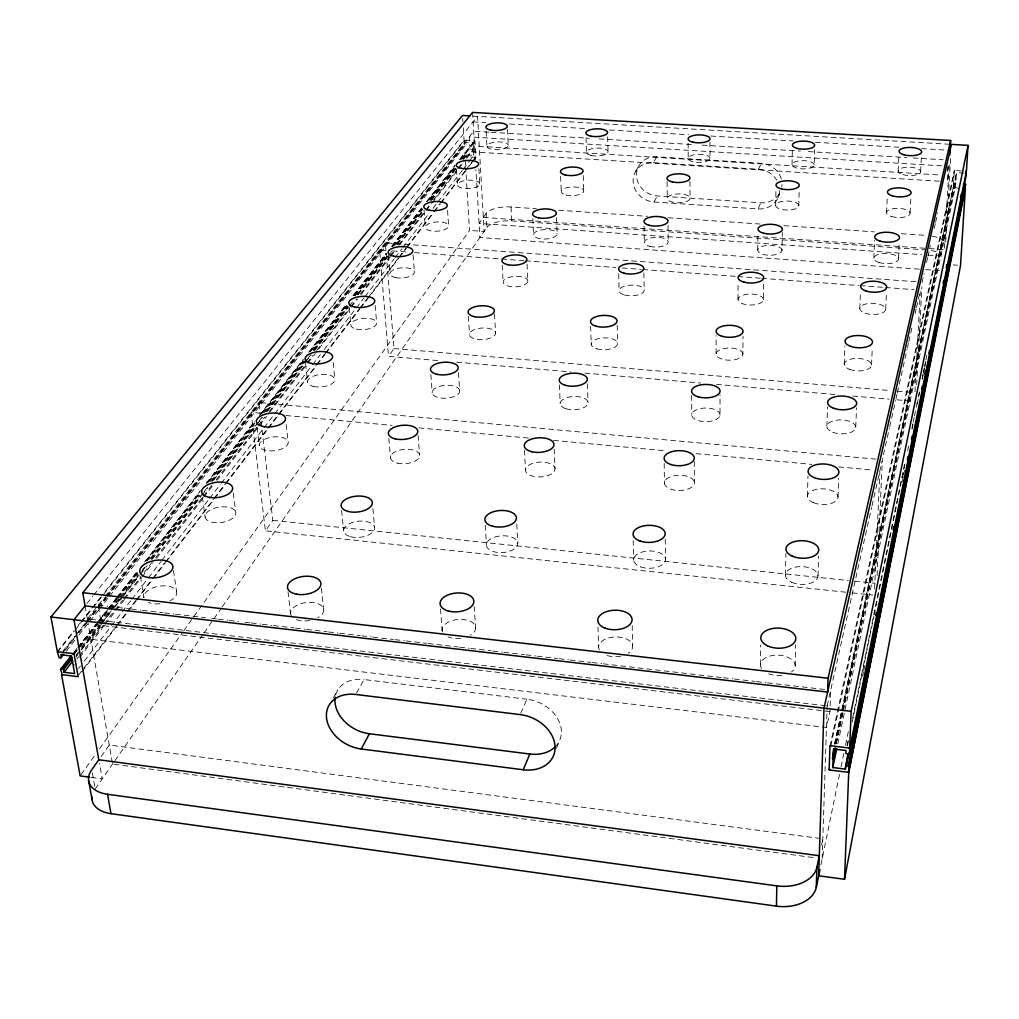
<?xml version="1.0" encoding="UTF-8"?>
<svg xmlns="http://www.w3.org/2000/svg" width="1019" height="1019" viewBox="0 0 1019 1019"><rect width="100%" height="100%" fill="white"/><g stroke="black" fill="none" stroke-linecap="round" stroke-linejoin="round"><path stroke-width="0.75" stroke-dasharray="5 3.75" d="M716.102 353.771L716.115 335.557M720 415.153A14.151 6.802 -0.1 0 0 699.378 408.797A14.151 6.802 -0.1 0 0 698.206 420.567A14.151 6.802 -0.1 0 0 720 415.153L720.051 394.595M737.985 299.268L738.1 282.046M742.876 354.357A13.4 6.089 0.2 0 0 723.235 348.702A13.4 6.089 0.2 0 0 722.344 359.236A13.4 6.089 0.2 0 0 742.876 354.357L743.029 336.13M757.754 250.037L757.932 233.453M763.422 299.764A12.725 5.477 0.3 0 0 744.66 294.695A12.725 5.477 0.3 0 0 744.023 304.171A12.725 5.477 0.3 0 0 763.422 299.764L763.677 280.964M760.429 664.605L760.696 645.002M775.688 205.354L775.93 189.7M781.981 250.457A12.126 4.955 0.4 0 0 764.033 245.885A12.126 4.955 0.4 0 0 763.575 254.47A12.126 4.955 0.4 0 0 781.981 250.457L782.299 232.345M792.043 164.619L792.336 149.513M785.458 574.92L785.891 553.495M798.82 205.711A11.566 4.509 0.5 0 0 781.611 201.571A11.566 4.509 0.5 0 0 781.331 209.379A11.566 4.509 0.5 0 0 798.82 205.711L799.163 190.031M795.189 665.878L795.673 644.734M814.168 164.912A11.069 4.114 0.6 0 0 797.648 161.155A11.069 4.114 0.6 0 0 797.508 168.288A11.069 4.114 0.6 0 0 814.168 164.912L814.55 149.78M807.443 496.177L807.965 475.898M818.002 575.977L818.575 556.056M826.906 426.464L827.492 407.001M822.167 858.75L827.25 702.855M829.963 711.593L101.62 625.513L90.895 639.321L826.447 727.49L829.963 711.593L830.676 690.181M838.038 497.043L838.662 478.306M844.254 364.318L844.878 345.912M859.819 308.591L860.469 291.192M855.756 427.19L856.495 407.715M873.843 258.304L874.595 240.038M871.563 364.929L872.251 348.039M886.568 212.729L887.256 196.922M885.728 309.101L886.505 291.689M874.608 588.906L879.817 472.294M877.117 575.544L882.276 461.314M898.159 171.217L898.86 155.958M898.503 258.737L899.293 241.974M910.094 213.086L910.948 195.686M920.641 171.51L921.507 154.722M914.998 391.793L920.297 291.676M916.68 384.876L921.902 286.912M948.141 166.237L947.237 181.713L948.613 175.535M944.358 248.292L949.339 162.976M945.696 242.191L950.689 156.951M842.433 707.67L953.287 187.7L954.306 170.479L961.159 170.912M964.101 173.128L956.395 172.657L955.593 185.815L837.401 745.768M862.622 676.247L863.577 671.572M863.895 670.005L864.838 665.331M902.286 481.337L903.242 476.65M903.56 475.096L904.515 470.421M820.906 864.902L839.783 773.09M841.057 766.874L843.936 752.863M845.541 745.08L848.419 731.082M846.955 745.844L848.228 739.628M852.686 717.835L905.203 461.047M911.89 428.362L912.846 423.7M913.164 422.133L914.119 417.472M914.438 415.918L917.941 398.798M918.259 397.232L919.214 392.57M922.08 378.558L923.036 373.897M923.354 372.343L924.309 367.668M924.628 366.114L925.583 361.439M925.902 359.885L926.857 355.223M847.477 745.59L848.432 740.915M852.253 722.216L873.894 616.24M874.213 614.674L905.725 460.384M907.636 451.022L909.228 443.24M912.094 429.203L913.049 424.528M917.176 404.276L919.724 391.805M922.271 379.335L923.227 374.661M923.545 373.094L924.5 368.419M924.819 366.865L925.774 362.191M821.543 844.942L822.817 838.79L109.262 745.042L100.499 757.397M835.223 744.176L955.44 179.217M835.669 743.577L842.293 712.447M842.624 710.88L953.313 187.19M836.128 743.577L842.726 712.447M843.057 710.893L956.026 178.745M836.408 743.437L843.006 712.294M843.337 710.74L955.962 179.752M834.485 744.329L956.395 172.657M834.79 743.475L842.102 709.224M829.95 746.392L954.306 170.479M830.867 745.793L954.867 170.517L954.281 170.988M827.148 705.925L871.64 507.462M871.997 505.908L889.37 428.388M889.714 426.834L895.625 400.48M895.981 398.926L897.013 394.277M897.37 392.723L907.101 349.313M907.445 347.759L908.489 343.11M908.833 341.556L912.667 324.501M915.1 313.648L916.132 308.999M916.489 307.445L919.966 291.943M922.042 282.645L924.131 273.334M926.564 262.482L927.608 257.832M927.952 256.278L930.385 245.426M934.206 228.371L935.251 223.721M935.608 222.167L937.684 212.869M947.071 171.001L948.116 166.352M556.463 748.226L559.342 741.08M777.841 198.055L780.287 191.967A21.246 19.565 21.8 0 1 760.722 202.819L657.255 195.954A21.017 19.144 29.8 0 1 636.467 175.064A21.017 19.144 29.8 0 1 656.72 156.799L761.193 163.307A21.246 19.565 21.8 0 1 781.382 179.331M656.72 156.799L653.459 162.62A21.157 19.234 29.7 0 0 633.092 180.962A21.157 19.234 29.7 0 0 654.032 201.979L758.149 208.946L760.722 202.819M520.811 713.198L526.925 699.212A34.073 26.29 23.8 0 1 557.393 718.217A34.073 26.29 23.8 0 1 555.304 746.71M653.459 162.62L758.595 169.23L761.193 163.307M654.032 201.979L657.255 195.954M356.459 693.111L364.05 679.546L526.925 699.212M333.2 698.028L337.875 689.888M635.665 171.383L639.028 165.537M95.187 788.961L114.026 761.957M114.943 760.645L203.15 634.213M204.055 632.914L213.149 619.87M214.066 618.571L221.34 608.139M222.244 606.84L486.929 227.441L486.139 213.455A20.329 7.974 -2.7 0 1 511.054 206.972L536.44 208.717M845.859 592.205L265.424 530.835L272.825 520.352L260.864 419.777M437.648 360.535L388.545 356.332L394.022 348.574L386.086 252.292M486.139 213.455L479.083 223.416L921.698 254.623M81.074 774.618L95.875 753.882M99.569 748.698L182.809 632.086M183.738 630.786L192.986 617.832M193.916 616.533L469.542 230.409L465.708 167.676M78.361 675.304L115.784 626.736M116.752 625.475L126.776 612.139M127.4 611.578L135.502 600.777M136.113 600.216L151.958 579.302M152.57 578.741L164.556 562.87M165.154 562.322L213.557 499.17M213.952 498.444L225.174 484.025M225.568 483.286L267.22 428.961M267.768 428.451L277.869 415.064M278.416 414.555L316.183 365.299M316.616 364.535L324.895 353.937M325.328 353.173L359.223 308.948M359.745 308.464L367.935 297.586M368.458 297.102L398.467 257.947M398.938 257.157L406.212 247.846M406.683 247.057L433.317 212.474M433.801 211.685L440.093 203.634M440.577 202.832L465.263 170.797M465.759 169.995L471.568 162.416M472.039 161.957L475.911 156.901L475.44 157.359M82.017 671.61L116.854 626.125M117.822 624.864L127.502 612.228M128.47 610.967L136.215 600.853M137.183 599.592L152.672 579.378M153.64 578.117L165.256 562.959M166.224 561.686L213.646 499.781M214.614 498.52L225.263 484.624M226.231 483.363L267.844 429.024M268.812 427.763L278.493 415.128M279.461 413.867L316.247 365.859M317.215 364.598L324.959 354.485M325.914 353.224L359.796 308.999M360.764 307.738L398.505 258.469M399.473 257.196L406.25 248.356M407.218 247.095L433.355 212.984M434.323 211.723L440.132 204.131M441.1 202.87L465.288 171.294M469.16 166.237L472.064 162.441M473.033 161.18L475.937 157.385L474.981 140.889L464.04 140.214L101.849 595.656M78.527 668.553L80.463 666.031M84.348 660.987L110.574 626.94M111.542 625.679L121.261 613.069M122.229 611.808L130.967 600.458M131.948 599.197L147.488 579.021M148.456 577.76L161.078 561.367M162.059 560.106L208.678 499.577M209.647 498.316L220.333 484.445M221.301 483.184L273.754 415.102M274.722 413.841L311.636 365.923M312.604 364.662L320.374 354.574M324.259 349.53L355.351 309.177M356.319 307.916L364.089 297.828M365.057 296.567L394.2 258.737M395.168 257.476L401.97 248.649M402.938 247.388L429.165 213.34M433.05 208.296L436.934 203.252M437.903 201.991L462.193 170.466M463.161 169.205L473.848 155.334L473.109 142.711L466.142 142.291L107.199 596.128M939.314 181.216L470.141 151.704L474.561 146.01L940.677 175.051M76.833 659.14L78.781 656.631M79.762 655.383L103.148 625.271M104.116 624.023L113.861 611.476M114.841 610.215L122.637 600.178M123.605 598.93L140.176 577.595M144.074 572.576L151.869 562.539M155.767 557.533L202.539 497.31M203.52 496.049L212.283 484.764M216.181 479.745L257.119 427.05M258.087 425.802L264.915 417.013M268.812 411.994L305.84 364.331M306.808 363.07L312.655 355.542M316.552 350.523L349.683 307.878M350.663 306.617L356.51 299.089M360.408 294.071L388.672 257.692M389.64 256.444L394.519 250.165M398.416 245.146L424.719 211.277M425.7 210.016L429.598 204.997M433.495 199.979L456.881 169.88M457.849 168.619L461.747 163.6M466.626 157.334L473.44 148.545M79.66 657.395L104.346 625.335M105.326 624.087L115.682 610.954M116.039 610.279L124.445 599.669M124.802 598.968L141.361 577.633M141.972 577.072L153.054 562.564M156.569 558.246L203.303 497.998M203.698 497.285L213.442 484.726M216.932 480.42L266.596 416.414M269.933 411.905L307.483 363.694M307.916 362.942L315.279 353.657M318.629 349.135L350.778 307.713M351.3 307.216L357.593 298.924M361.032 294.657L390.239 257.005M390.71 256.228L396.085 249.477M399.473 244.929L425.776 211.035M426.26 210.564L431.623 203.507M432.107 203.036L458.397 169.141M458.894 168.352L463.263 162.874M466.689 158.302L473.975 149.067M81.176 647.027L98.805 624.456M99.773 623.208L109.568 610.661M110.549 609.413L119.35 598.128M120.331 596.867L137.947 574.296M149.691 559.253L199.609 495.298M210.373 481.503L254.406 425.076M264.201 412.529L304.324 361.121M313.139 349.835L347.39 305.942M355.223 295.918L387.513 254.533M394.366 245.757L422.745 209.392M430.578 199.355L455.047 168.008M461.9 159.231L466.791 152.952L466.269 152.442L464.804 152.837L465.021 156.213L463.059 158.722M76.068 655.128L78.017 652.619M81.928 647.6L99.518 625.042M100.499 623.794L110.269 611.247M111.249 609.999L120.038 598.713M121.019 597.465L138.609 574.894M142.52 569.888L144.481 567.379M151.321 558.603L200.183 495.922M211.901 480.879L254.903 425.725M265.653 411.943L307.674 358.038M313.546 350.511L347.746 306.643M357.516 294.109L386.838 256.495M396.608 243.961L423 210.118M430.808 200.093L455.238 168.746M76.183 655.79L80.093 650.772M81.074 649.523L101.594 623.182M102.562 621.934L112.332 609.387M113.313 608.139L123.082 595.606M124.063 594.344L140.673 573.022M141.654 571.774L146.532 565.507M151.423 559.227L203.201 492.776M204.182 491.515L207.112 487.757M211.99 481.49L257.909 422.541M258.89 421.293L261.819 417.535M266.711 411.256L306.77 359.847M307.738 358.599L310.68 354.829M314.578 349.81L347.797 307.178M357.567 294.644L389.818 253.26M396.658 244.484L423.038 210.615M430.846 200.59L456.257 167.982M463.085 159.206L465.046 156.697L475.937 157.385M75.954 657.14L77.903 654.631M81.66 649.689L100.371 625.781M101.212 624.571L111.109 611.986M114.905 606.993L121.847 598.191M122.726 596.943L139.425 575.62M140.329 574.334L147.169 565.545M152.111 559.316L200.947 496.47M201.915 495.349L207.787 487.681M213.633 480.306L255.705 426.146M256.584 425.114L262.545 417.357M267.335 411.319L305.407 362.407M305.573 362.102L311.266 354.892M314.374 350.803L348.6 306.846M349.351 305.98L353.478 300.567M358.14 294.682L388.405 255.807M388.685 255.361L392.595 250.33M397.193 244.522L423.879 210.143M431.712 200.106L456.155 168.708M463.581 159.244L466.906 154.888L466.791 152.952M73.928 652.364L77.227 647.918M77.852 647.345L96.487 623.539M96.856 622.851L107.275 609.757M107.645 609.069L116.102 598.471M116.472 597.784L137.68 570.907M144.545 562.131L200.45 490.712M206.335 483.197L254.826 421.051M259.297 415.523L303.445 359.134M308.795 352.115L346.6 304.006M352.943 295.714L386.316 253.107M391.716 246.356L421.637 207.978M426.541 201.711L454.996 165.371M459.9 159.104L465.275 152.379M72.451 654.784L77.355 648.517M78.17 647.32L95.964 624.736M99.747 619.743L107.721 609.706M108.587 608.458L116.535 598.446M117.414 597.172L138.011 570.857M145.921 560.883L199.813 491.871M206.653 483.261L254.75 421.675M260.533 414.402L303.637 359.312M309.509 351.797L346.74 304.222M353.593 295.459L386.201 253.693M392.086 246.165L421.509 208.551M427.063 201.558L454.856 165.931M459.773 159.665L474.485 140.864L475.007 141.374L461.289 158.939M74.03 653.688L97.557 623.59M98.537 622.342L108.345 609.808M109.326 608.547L117.16 598.522M118.14 597.261L137.743 572.194M146.57 560.909L199.507 493.196M208.335 481.923L254.406 422.987M262.252 412.962L303.42 360.306M310.285 351.53L346.562 305.14M354.395 295.102L385.768 254.979M392.633 246.203L422.044 208.602M428.91 199.813L454.398 167.218M460.27 159.703L474.981 140.889M74.145 654.364L97.951 623.717M98.652 623.004L108.727 609.922M109.428 609.209L117.542 598.65M118.255 597.924L137.858 572.844M146.927 561.049L199.826 493.362M208.64 482.076L254.686 423.178M262.52 413.141L303.496 360.866M311.33 350.842L346.753 305.356M354.459 295.65L386.8 254.266M392.799 246.445L422.184 208.844M428.948 200.323L454.512 167.485M66.273 651.205L75.495 639.295M79.074 634.964L98.779 609.999M99.149 609.324L109.008 596.828M109.619 596.255L466.256 144.227L466.142 142.291M63.254 650.835L75.1 635.856M76.094 634.608L84.985 623.373M85.965 622.125L96.83 608.407M97.824 607.158L105.721 597.172M106.715 595.924L464.282 144.112L464.537 140.253L101.964 596.306M61.828 653.485L86.488 622.316M87.468 621.068L97.327 608.598M98.321 607.349L106.205 597.376M65.114 650.351L74.986 637.869M78.934 632.875L86.832 622.876M87.812 621.628L97.684 609.145M98.665 607.897L106.562 597.911M107.555 596.663L464.804 144.622L466.256 144.227M825.568 705.747L87.341 618.902L104.142 597.694M105.135 596.446L473.695 131.26L489.553 132.228M57.319 651.65L74.145 630.494M78.094 625.513L80.081 623.029M81.061 621.781L90.958 609.337M91.952 608.101L100.856 596.892M57.446 652.326L74.26 631.169M75.253 629.92L81.189 622.456M81.813 621.87L92.067 608.763M93.06 607.515L101.594 596.981M86.882 603.592L92.844 596.153M93.837 594.918L477.542 116.37L484.14 231.453L469.542 230.409M473.045 116.102L951.428 144.38M473.147 121.86L485.821 122.611M509.589 124.038L587.224 128.674M609.413 129.999L688.64 134.725M710.816 136.049L793.215 140.966M815.404 142.291L899.382 147.309M921.558 148.634L950.077 150.341M491.145 132.317L589.479 138.291M598.994 138.864L694.156 144.647M702.091 145.131L800.424 151.092M808.347 151.576L906.681 157.55M913.024 157.932L943.161 159.766M941.798 165.855L469.249 136.864L470.141 151.704M466.906 154.888L473.848 155.334M953.287 187.7L958.535 188.031M558.641 210.232L647.485 216.321M668.107 217.735L760.123 224.04M783.917 225.67L874.34 231.873M901.305 233.72L926.691 235.453M483.337 217.416L927.799 248.458M929.379 248.572L945.25 249.68M486.929 227.441A20.253 8.063 -2.7 0 1 511.755 220.894L925.914 249.884M928.042 255.068L943.9 256.189M953.198 264.902L957.593 265.22M919.253 269.156L479.911 237.516L475.924 169.46M925.596 269.615L939.875 270.634M915.814 281.715L385.309 242.815L385.959 250.712M385.959 250.47L379.616 249.999L388.545 356.332M392.302 250.941L408.16 252.113M414.504 252.585L500.138 258.941M501.73 259.055L523.932 260.698M525.511 260.813L615.896 267.526M622.24 267.984L641.269 269.398M642.862 269.513L736.419 276.455M738.011 276.569L760.212 278.212M761.792 278.34L858.533 285.511M860.112 285.626L883.906 287.383M885.486 287.511L914.03 289.625M394.022 348.574L890.937 390.634M897.268 391.169L914.68 392.646M456.665 362.165L570.729 371.922M584.982 373.132L700.626 383.029M716.472 384.38L838.459 394.812M852.712 396.034L889.141 399.155M897.064 399.83L912.909 401.18M876.022 459.136L258.801 402.492L260.112 413.497M260.558 413.154L251.056 412.275L265.424 530.835M285.893 415.51L392.022 425.382M418.949 427.878L529.829 438.183M553.584 440.386L666.044 450.844M696.143 453.633L811.774 464.384M838.701 466.893L873.55 470.128M272.825 520.352L848.305 580.499M854.623 581.161L875.181 583.301M852.19 592.867L872.748 595.045M98.181 605.235L107.645 606.33M109.224 606.509L129.744 608.891M131.324 609.082L140.8 610.177M142.38 610.356L162.9 612.737M164.479 612.916L173.956 614.024M175.535 614.202L205.52 617.68M211.837 618.418L216.576 618.966M218.155 619.144L227.632 620.24M229.211 620.431L238.675 621.526M244.993 622.265L249.731 622.813M251.311 622.991L260.775 624.087M262.354 624.278L271.831 625.373M273.41 625.551L293.931 627.933M295.51 628.112L304.987 629.22M306.566 629.398L327.086 631.78M328.666 631.958L338.13 633.066M339.709 633.245L360.229 635.627M361.809 635.805L371.285 636.9M372.865 637.092L393.385 639.473M394.964 639.652L404.441 640.747M406.021 640.938L426.541 643.32M428.12 643.498L458.117 646.976M459.696 647.154L469.16 648.262M470.74 648.441L491.26 650.823M492.839 651.001L502.316 652.109M503.896 652.287L524.416 654.669M525.995 654.848L535.472 655.943M537.051 656.134L557.571 658.516M559.151 658.694L568.615 659.79M570.194 659.981L590.727 662.35M592.294 662.541L601.77 663.636M603.35 663.815L721.745 677.559M723.324 677.737L732.801 678.832M734.381 679.023L754.901 681.393M756.48 681.584L765.957 682.679M767.536 682.857L825.938 689.634M114.141 764.275L815.862 857.909M91.175 777.408L102.206 778.898L99.442 763.295M92.27 772.708L94.933 787.483M85.074 605.846L87.341 618.902M87.519 619.921L112.307 762.594M98.435 606.789L100.83 620.838M140.52 576.423L143.883 597.796A16.648 8.725 -9.7 0 1 166.95 586.001A16.648 8.725 -9.7 0 1 170.033 600.79M173.485 570.551L176.631 591.873M202.399 497.119L205.176 517.359M233.249 492.903L235.848 513.092A15.514 7.757 -8 0 1 212.844 522.365A15.514 7.757 -8 0 1 212.665 508.85A15.514 7.757 -8 0 1 235.848 513.092M257.094 427.369L259.246 445.29M288.033 591.835L290.555 613.438M286.161 424.464L288.173 442.361A14.546 6.916 -6.7 0 1 266.851 450.615A14.546 6.916 -6.7 0 1 266.125 438.629A14.546 6.916 -6.7 0 1 288.173 442.361M321.38 588.129L323.698 609.719M305.611 363.605L307.547 381.972M341.594 510.43L343.632 530.874M333.162 362.497L334.818 379.31M349.237 307.84L350.854 325.188M372.903 508.698L374.623 527.549M388.838 438.323L390.519 457.951M375.145 305.433L376.648 322.768M388.417 255.756L389.908 273.996M418.083 435.355L419.611 454.958M440.514 608.929L442.157 630.786M413.115 255.068L414.376 271.767M424.057 210.22L425.305 227.581M430.859 374.508L432.222 393.079M474.166 606.356L475.618 628.213M458.474 372.648L459.709 391.194A13.795 6.42 -3.9 0 1 438.718 397.627A13.795 6.42 -3.9 0 1 439.393 386.443A13.795 6.42 -3.9 0 1 459.709 391.194M447.583 210.36L448.627 226.129A11.706 4.624 -3.5 0 1 430.77 230.829A11.706 4.624 -3.5 0 1 431.445 222.779A11.706 4.624 -3.5 0 1 448.627 226.129M468.383 316.387L469.492 334.232M456.525 169.549L457.493 184.77M462.715 118.573L462.906 121.669M463.288 127.846L464.04 140.214M465.237 159.83L465.619 166.11M485.21 525.307L486.407 544.757M478.917 168.746L479.796 183.968A11.171 4.229 -3 0 1 462.868 188.273A11.171 4.229 -3 0 1 463.263 180.936A11.171 4.229 -3 0 1 479.796 183.968M472.599 112.421L475.376 159.945M486.139 131.464L486.955 146.176M494.495 313.928L495.578 333.264A13.056 5.783 -3.2 0 1 475.86 339.06A13.056 5.783 -3.2 0 1 476.166 329.022A13.056 5.783 -3.2 0 1 495.578 333.264M516.773 524.072L517.805 543.535A15.718 8.381 -3.6 0 1 494.202 551.814A15.718 8.381 -3.6 0 1 494.304 537.268A15.718 8.381 -3.6 0 1 517.805 543.535M502.214 265.118L503.106 281.996M511.054 206.972L511.755 220.894M524.492 450.181L525.473 470.014M507.475 129.235L508.29 145.411A10.687 3.872 -2.6 0 1 492.215 149.373A10.687 3.872 -2.6 0 1 492.355 142.647A10.687 3.872 -2.6 0 1 508.29 145.411M527.09 264.201L527.88 281.078A12.406 5.222 -2.7 0 1 509.309 286.339A12.406 5.222 -2.7 0 1 509.296 277.283A12.406 5.222 -2.7 0 1 527.88 281.078M532.81 218.423L533.536 234.701M554.17 449.048L555.011 468.88A14.775 7.426 -2.7 0 1 533.013 476.23A14.775 7.426 -2.7 0 1 532.708 463.378A14.775 7.426 -2.7 0 1 555.011 468.88M556.501 217.569L557.138 233.835A11.808 4.738 -2.3 0 1 539.573 238.624A11.808 4.738 -2.3 0 1 539.306 230.409A11.808 4.738 -2.3 0 1 557.138 233.835M559.431 384.876L560.183 403.626M560.641 176.3L561.227 191.674M597.975 626.902L598.624 647.434M583.263 175.497L583.747 190.859M587.441 383.819L588.052 402.569M586.052 137.527L586.511 152.366M590.638 326.233L591.211 344.269M607.681 136.75L608.063 151.602M618.711 273.831L619.119 290.874M617.157 325.252L617.603 343.288M632.2 625.539L632.659 646.071M633.207 540.503L633.64 560.183M644.072 226.167L644.352 242.598M643.881 272.901L644.174 289.956M665.229 539.242L665.483 558.922M664.184 463.352L664.439 483.401M668.018 225.301L668.209 241.732M667.088 181.662L667.279 198.73M691.634 395.499L691.735 414.44M689.952 181.407L690.054 198.488A11.4 4.42 -0.7 0 1 672.374 202.093A11.4 4.42 -0.7 0 1 673.572 194.438A11.4 4.42 -0.7 0 1 690.054 198.488M688.118 143.195L688.207 158.162M694.27 461.632L694.385 483.248A14.992 7.643 -0.4 0 1 671.164 489.298A14.992 7.643 -0.4 0 1 672.68 476.077A14.992 7.643 -0.4 0 1 694.385 483.248M709.976 141.959L709.988 158.442A10.916 4.038 -0.5 0 1 693.149 161.766A10.916 4.038 -0.5 0 1 694.143 154.761A10.916 4.038 -0.5 0 1 709.988 158.442M779.573 190.566A21.386 19.654 21.9 0 1 758.149 208.946M758.595 169.23A21.386 19.654 21.9 0 1 776.886 180.414M782.019 184.515A21.246 19.565 21.8 0 1 781.79 187.088M335.671 694.971A33.487 25.399 27.9 0 1 364.05 679.546M931.315 250.559A21.386 8.712 2.3 0 1 941.976 254.393M932.105 236.115A21.463 8.611 2.2 0 1 945.199 242.012M599.35 649.969A17.03 9.884 -1.5 0 1 619.437 637.13A17.03 9.884 -1.5 0 1 628.213 653.281M620.724 656.172A17.03 9.884 -1.5 0 1 605.745 655.051M291.256 615.756A16.686 9.133 -7.5 0 1 300.261 603.91A16.686 9.133 -7.5 0 1 321.163 605.452A16.686 9.133 -7.5 0 1 317.775 617.718M309.942 620.444A16.686 9.133 -7.5 0 1 295.803 619.399M159.881 603.757A16.648 8.725 -9.7 0 1 148.29 602.42M761.55 668.553A17.387 10.177 2 0 1 780.478 655.319A17.387 10.177 2 0 1 791.406 671.98M781.93 675.317A17.387 10.177 2 0 1 768.695 673.788M442.501 632.009A16.813 9.528 -4.8 0 1 463.67 619.527A16.813 9.528 -4.8 0 1 470.421 635.206M460.575 638.34A16.813 9.528 -4.8 0 1 448.207 636.926M313.419 386.418A13.706 6.216 -5.6 0 0 334.78 380.125A13.706 6.216 -5.6 0 0 315.355 375.489A13.706 6.216 -5.6 0 0 313.419 386.418M565.927 408.734A13.948 6.623 -2.1 0 0 587.976 403.435A13.948 6.623 -2.1 0 0 568.449 397.244A13.948 6.623 -2.1 0 0 565.927 408.734M397.206 463.072A14.635 7.184 -4.8 0 0 419.65 455.901A14.635 7.184 -4.8 0 0 398.365 450.538A14.635 7.184 -4.8 0 0 397.206 463.072M395.512 277.576A12.292 5.082 -4.1 0 0 414.402 272.43A12.292 5.082 -4.1 0 0 396.531 268.71A12.292 5.082 -4.1 0 0 395.512 277.576M596.79 348.829A13.209 5.936 -1.6 0 0 617.552 344.065A13.209 5.936 -1.6 0 0 598.879 338.537A13.209 5.936 -1.6 0 0 596.79 348.829M640.633 566.882A15.947 8.662 -0.9 0 0 665.471 560.055A15.947 8.662 -0.9 0 0 642.594 551.903A15.947 8.662 -0.9 0 0 640.633 566.882M902.898 174.631A11.247 4.178 1.7 0 0 920.603 172.058A11.247 4.178 1.7 0 0 904.719 167.46A11.247 4.178 1.7 0 0 902.898 174.631M832.663 432.196A14.432 6.955 2 0 0 855.654 428.095A14.432 6.955 2 0 0 835.682 420.312A14.432 6.955 2 0 0 832.663 432.196M791.75 582.282A16.279 8.891 2.1 0 0 817.849 577.136A16.279 8.891 2.1 0 0 795.597 567.112A16.279 8.891 2.1 0 0 791.75 582.282M356.586 329.175A12.954 5.604 -4.8 0 0 376.648 323.507A12.954 5.604 -4.8 0 0 358.026 319.355A12.954 5.604 -4.8 0 0 356.586 329.175M624.532 294.975A12.546 5.35 -1.2 0 0 644.148 290.657A12.546 5.35 -1.2 0 0 626.265 285.702A12.546 5.35 -1.2 0 0 624.532 294.975M565.851 194.973A11.273 4.331 -1.9 0 0 583.683 191.432A11.273 4.331 -1.9 0 0 567.927 187.458A11.273 4.331 -1.9 0 0 565.851 194.973M591.033 155.372A10.789 3.961 -1.6 0 0 608.012 152.111A10.789 3.961 -1.6 0 0 592.816 148.507A10.789 3.961 -1.6 0 0 591.033 155.372M649.6 246.305A11.948 4.853 -0.9 0 0 668.197 242.369A11.948 4.853 -0.9 0 0 651.052 237.898A11.948 4.853 -0.9 0 0 649.6 246.305M813.455 502.647A15.298 7.834 2.1 0 0 837.911 498.062A15.298 7.834 2.1 0 0 816.856 489.273A15.298 7.834 2.1 0 0 813.455 502.647M350.523 536.669A15.578 8.076 -6 0 0 374.623 528.606A15.578 8.076 -6 0 0 352.268 522.518A15.578 8.076 -6 0 0 350.523 536.669M878.951 262.443A12.343 5.044 1.8 0 0 898.452 259.399A12.343 5.044 1.8 0 0 881.142 253.807A12.343 5.044 1.8 0 0 878.951 262.443M865.118 313.177A12.967 5.579 1.9 0 0 885.651 309.827A12.967 5.579 1.9 0 0 867.538 303.624A12.967 5.579 1.9 0 0 865.118 313.177M849.782 369.438A13.655 6.216 2 0 0 871.474 365.745A13.655 6.216 2 0 0 852.47 358.815A13.655 6.216 2 0 0 849.782 369.438M891.485 216.487A11.769 4.585 1.8 0 0 910.043 213.684A11.769 4.585 1.8 0 0 893.472 208.628A11.769 4.585 1.8 0 0 891.485 216.487"/><path stroke-width="1.5" d="M92.028 797.062A33.449 19.87 -13 0 0 110.995 813.671L776.44 906.146L776.822 885.88A35.028 23.424 3.3 0 0 816.907 867.207L819.403 855.234M776.44 906.146A34.812 23.577 3.4 0 0 816.283 887.358L816.907 867.207M85.201 606.572L82.794 592.701L472.599 112.421L950.651 140.482L828.052 678.246L827.606 692.079L85.074 605.846L73.967 619.718L98.881 760.174M848.432 753.512L845.286 769.09L832.803 767.549L833.109 759.002L835.414 748.099M833.109 759.002L832.243 758.187L833.16 757.576L833.453 748.99L845.999 750.519L845.885 753.385L848.547 754.429L849.477 753.831L966.178 175.293L965.872 171.192M845.286 769.09L847.923 753.767M844.522 879.282L848.738 772.377L965.35 188.464L960.522 265.424L844.522 879.282L818.665 875.792L823.976 708.141L951.428 144.38L968.05 145.36L966.432 171.23L849.668 748.799L849.477 753.831M847.846 772.262L848.763 771.663L848.967 766.683L965.604 184.426L963.401 184.286M968.05 145.36L851.145 711.351L849.693 748.073L829.976 745.679L829.148 769.944L848.738 772.377M949.797 155.079L950.651 140.482M848.763 771.663L965.604 184.426M845.388 766.25L846.305 765.651L848.84 753.168M848.967 766.683L848.101 765.868L965.082 183.879M875.69 615.463L876.327 612.355M893.103 529.727L893.727 526.619M907.343 459.582L907.967 456.461M911.457 439.316L912.081 436.196M921.584 389.436L922.208 386.316M924.742 373.846L925.379 370.725M928.857 353.58L929.494 350.46M943.097 283.435L943.721 280.314M946.256 267.844L946.893 264.723M960.497 197.699L961.134 194.578M816.283 887.358L819.938 869.564M832.803 767.549L836.752 748.876M832.905 755.066L834.23 748.838M833.16 757.576L835.134 748.239M523.231 769.765A34.429 26.43 23.8 0 0 555.062 746.367A34.429 26.43 23.8 0 0 520.199 714.599L355.707 694.461A33.844 25.526 27.9 0 0 326.5 717.72A33.844 25.526 27.9 0 0 361.223 748.99L523.231 769.765L529.829 754.035A34.073 26.29 23.8 0 0 555.304 746.71M361.223 748.99L369.387 733.744L529.829 754.035M98.741 759.868L91.735 769.753A33.627 19.73 -12.8 0 0 107.568 794.285L110.995 813.671M58.07 651.74L57.446 652.326L59.191 657.841L61.344 657.446L60.847 654.733L71.47 656.032L72.935 664.159L73.814 664.936L73.177 665.509L74.642 673.597L64.057 672.285L63.56 669.598L72.374 658.312M64.057 672.285L72.859 660.987M62.286 674.693L60.541 669.228L70.986 656.121M60.541 669.228L62.681 668.833L71.508 657.548M60.707 658.032L63.662 654.287M89.596 777.191L80.144 775.918L61.535 674.603L78.145 676.667L74.03 653.688L57.319 651.65L50.95 617.004L462.537 115.491L470.039 115.924M829.95 746.392L830.867 745.793M82.794 592.701L828.052 678.246M50.95 617.004L851.145 711.351M846.305 765.651L848.101 765.868M98.818 759.779L819.301 855.718M107.568 794.285L776.822 885.88M62.681 668.833L63.56 669.598M73.266 653.587L74.145 654.364M829.173 769.23L830.039 770.046M848.802 747.971L849.668 748.799M88.589 780.427L92.079 799.698M369.387 733.744A33.487 25.399 27.9 0 1 335.2 697.174M670.884 464.524A15.094 7.541 -0.4 0 0 694.257 458.55A15.094 7.541 -0.4 0 0 672.425 451.493A15.094 7.541 -0.4 0 0 670.884 464.524M531.842 451.723A14.877 7.311 -2.7 0 0 553.979 444.475A14.877 7.311 -2.7 0 0 531.536 439.062A14.877 7.311 -2.7 0 0 531.842 451.723M492.686 526.263A15.833 8.267 -3.5 0 0 516.455 518.085A15.833 8.267 -3.5 0 0 492.801 511.933A15.833 8.267 -3.5 0 0 492.686 526.263M311.012 363.375A13.782 6.114 -5.5 0 0 332.525 357.185A13.782 6.114 -5.5 0 0 312.986 352.625A13.782 6.114 -5.5 0 0 311.012 363.375M437.049 374.342A13.884 6.331 -3.9 0 0 458.168 367.999A13.884 6.331 -3.9 0 0 437.75 363.337A13.884 6.331 -3.9 0 0 437.049 374.342M565.023 385.207A14.037 6.522 -2.1 0 0 587.211 379.985A14.037 6.522 -2.1 0 0 567.558 373.897A14.037 6.522 -2.1 0 0 565.023 385.207M722.407 336.372A13.489 5.987 0.1 0 0 743.055 331.57A13.489 5.987 0.1 0 0 723.286 326.016A13.489 5.987 0.1 0 0 722.407 336.372M698.117 396.786A14.241 6.7 -0.1 0 0 720.051 391.436A14.241 6.7 -0.1 0 0 699.301 385.195A14.241 6.7 -0.1 0 0 698.117 396.786M209.468 497.387A15.616 7.643 -7.8 0 0 232.65 488.241A15.616 7.643 -7.8 0 0 209.315 484.076A15.616 7.643 -7.8 0 0 209.468 497.387M264.01 426.643A14.635 6.815 -6.5 0 0 285.498 418.491A14.635 6.815 -6.5 0 0 263.31 414.835A14.635 6.815 -6.5 0 0 264.01 426.643M605.108 628.163A17.157 9.757 -1.5 0 0 632.022 620.495A17.157 9.757 -1.5 0 0 607.642 611.273A17.157 9.757 -1.5 0 0 605.108 628.163M296.465 594.166A16.801 9.018 -7.3 0 0 320.883 583.505A16.801 9.018 -7.3 0 0 295.217 578.575A16.801 9.018 -7.3 0 0 296.465 594.166M395.168 438.832A14.725 7.069 -4.7 0 0 417.765 431.75A14.725 7.069 -4.7 0 0 396.353 426.477A14.725 7.069 -4.7 0 0 395.168 438.832M538.669 217.849A11.871 4.662 -2.2 0 0 556.336 213.137A11.871 4.662 -2.2 0 0 538.414 209.774A11.871 4.662 -2.2 0 0 538.669 217.849M393.793 256.228A12.355 4.993 -4 0 0 412.797 251.158A12.355 4.993 -4 0 0 394.837 247.515A12.355 4.993 -4 0 0 393.793 256.228M461.645 168.415A11.222 4.152 -3 0 0 478.65 164.174A11.222 4.152 -3 0 0 462.04 161.206A11.222 4.152 -3 0 0 461.645 168.415M508.201 264.774A12.47 5.133 -2.7 0 0 526.874 259.603A12.47 5.133 -2.7 0 0 508.188 255.871A12.47 5.133 -2.7 0 0 508.201 264.774M474.497 316.667A13.132 5.681 -3.2 0 0 494.33 310.961A13.132 5.681 -3.2 0 0 474.816 306.795A13.132 5.681 -3.2 0 0 474.497 316.667M763.855 233.287A12.19 4.878 0.4 0 0 782.35 229.326A12.19 4.878 0.4 0 0 764.301 224.855A12.19 4.878 0.4 0 0 763.855 233.287M596.102 326.207A13.285 5.847 -1.6 0 0 617.004 321.507A13.285 5.847 -1.6 0 0 598.217 316.081A13.285 5.847 -1.6 0 0 596.102 326.207M640.123 541.051A16.062 8.534 -0.9 0 0 665.14 534.313A16.062 8.534 -0.9 0 0 642.11 526.275A16.062 8.534 -0.9 0 0 640.123 541.051M744.201 282.187A12.801 5.388 0.3 0 0 763.715 277.83A12.801 5.388 0.3 0 0 744.838 272.85A12.801 5.388 0.3 0 0 744.201 282.187M903.828 154.735A11.311 4.101 1.6 0 0 921.622 152.2A11.311 4.101 1.6 0 0 905.649 147.704A11.311 4.101 1.6 0 0 903.828 154.735M833.427 408.16A14.521 6.853 1.9 0 0 856.559 404.11A14.521 6.853 1.9 0 0 836.459 396.455A14.521 6.853 1.9 0 0 833.427 408.16M792.311 556.17A16.393 8.776 2 0 0 818.601 551.075A16.393 8.776 2 0 0 796.183 541.204A16.393 8.776 2 0 0 792.311 556.17M354.561 307.012A13.03 5.515 -4.7 0 0 374.737 301.42A13.03 5.515 -4.7 0 0 356.026 297.357A13.03 5.515 -4.7 0 0 354.561 307.012M624.036 273.207A12.61 5.273 -1.2 0 0 643.766 268.94A12.61 5.273 -1.2 0 0 625.793 264.087A12.61 5.273 -1.2 0 0 624.036 273.207M565.125 174.937A11.324 4.254 -1.9 0 0 583.046 171.434A11.324 4.254 -1.9 0 0 567.201 167.549A11.324 4.254 -1.9 0 0 565.125 174.937M590.447 136.024A10.84 3.885 -1.6 0 0 607.515 132.814A10.84 3.885 -1.6 0 0 592.256 129.273A10.84 3.885 -1.6 0 0 590.447 136.024M672.171 181.866A11.464 4.343 -0.7 0 0 689.939 178.312A11.464 4.343 -0.7 0 0 673.381 174.338A11.464 4.343 -0.7 0 0 672.171 181.866M491.171 130.19A10.738 3.809 -2.6 0 0 507.335 126.292A10.738 3.809 -2.6 0 0 491.324 123.592A10.738 3.809 -2.6 0 0 491.171 130.19M797.915 148.57A11.12 4.038 0.5 0 0 814.665 145.246A11.12 4.038 0.5 0 0 798.055 141.577A11.12 4.038 0.5 0 0 797.915 148.57M781.675 188.961A11.629 4.433 0.5 0 0 799.265 185.331A11.629 4.433 0.5 0 0 781.955 181.293A11.629 4.433 0.5 0 0 781.675 188.961M649.269 225.326A12.011 4.777 -1 0 0 667.967 221.441A12.011 4.777 -1 0 0 650.721 217.06A12.011 4.777 -1 0 0 649.269 225.326M693.06 142.227A10.967 3.974 -0.6 0 0 709.976 138.966A10.967 3.974 -0.6 0 0 694.054 135.361A10.967 3.974 -0.6 0 0 693.06 142.227M429.317 210.245A11.757 4.547 -3.4 0 0 447.265 205.621A11.757 4.547 -3.4 0 0 430.005 202.335A11.757 4.547 -3.4 0 0 429.317 210.245M814.143 477.593A15.4 7.719 2 0 0 838.752 473.071A15.4 7.719 2 0 0 817.544 464.409A15.4 7.719 2 0 0 814.143 477.593M348.039 511.411A15.693 7.961 -5.9 0 0 372.317 503.45A15.693 7.961 -5.9 0 0 349.823 497.463A15.693 7.961 -5.9 0 0 348.039 511.411M147.742 577.467A16.763 8.611 -9.5 0 0 172.899 567.099A16.763 8.611 -9.5 0 0 148.303 562.335A16.763 8.611 -9.5 0 0 147.742 577.467M879.856 241.057A12.406 4.968 1.8 0 0 899.446 238.051A12.406 4.968 1.8 0 0 882.046 232.561A12.406 4.968 1.8 0 0 879.856 241.057M865.984 290.963A13.043 5.49 1.8 0 0 886.645 287.651A13.043 5.49 1.8 0 0 868.417 281.562A13.043 5.49 1.8 0 0 865.984 290.963M850.598 346.345A13.744 6.114 1.9 0 0 872.417 342.69A13.744 6.114 1.9 0 0 853.298 335.888A13.744 6.114 1.9 0 0 850.598 346.345M892.402 195.865A11.833 4.509 1.7 0 0 911.062 193.113A11.833 4.509 1.7 0 0 894.402 188.146A11.833 4.509 1.7 0 0 892.402 195.865M767.422 645.791A17.527 10.063 1.9 0 0 795.635 640.008A17.527 10.063 1.9 0 0 771.854 628.659A17.527 10.063 1.9 0 0 767.422 645.791M448.194 610.954A16.928 9.4 -4.7 0 0 473.86 601.669A16.928 9.4 -4.7 0 0 448.857 594.599A16.928 9.4 -4.7 0 0 448.194 610.954"/></g></svg>
